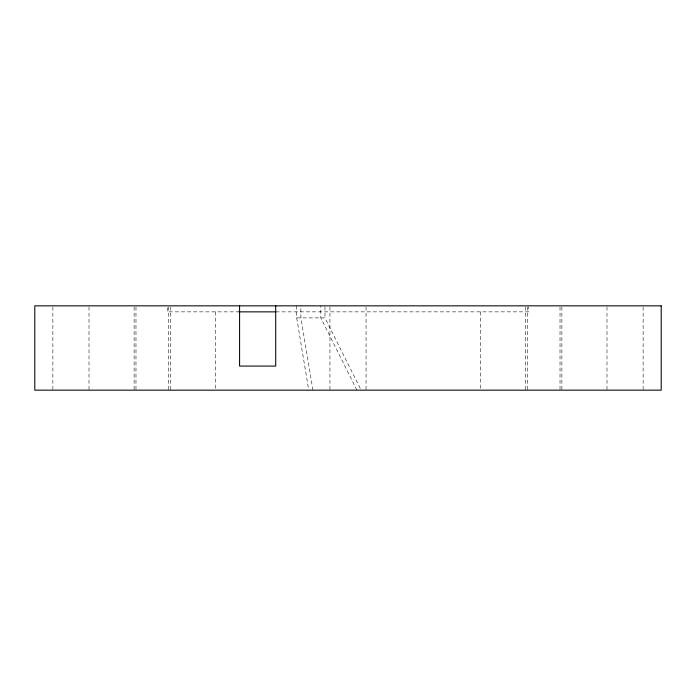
<?xml version="1.0" encoding="UTF-8"?>
<svg xmlns="http://www.w3.org/2000/svg" width="696" height="696" viewBox="0 0 696 696"><rect width="100%" height="100%" fill="white"/><g stroke="black" fill="none" stroke-linecap="round" stroke-linejoin="round"><path stroke-width="0.52" stroke-dasharray="3.48 2.61" d="M239.581 311.86L167.31 311.86L167.31 306.84M275.72 311.86L528.69 311.86L528.69 306.84M296.696 305.84L296.696 317.881L324.98 317.881L361.12 390.16M356.926 390.16L320.795 317.881L320.795 305.84M312.939 390.16L300.889 317.881L300.889 305.84M296.696 317.881L308.746 390.16M643.13 306.919L643.13 390.16M606.99 306.919L606.99 390.16M561.872 306.919L561.872 390.16M560.019 306.919L560.019 390.16M527.585 306.919L527.585 390.16M525.741 306.919L525.741 390.16M480.51 311.86L480.51 389.073M366.053 306.919L366.053 390.16M329.947 306.919L329.947 390.16M324.98 306.84L324.98 317.881M215.49 311.86L215.49 389.073M170.259 306.919L170.259 390.16M168.415 306.919L168.415 390.16M135.981 306.919L135.981 390.16M134.128 306.919L134.128 390.16M89.01 306.919L89.01 390.16M52.87 306.919L52.87 390.16"/><path stroke-width="1.04" d="M238.789 311.86L275.72 311.86M275.72 305.84L275.72 366.07L239.581 366.07L239.581 305.84M661.2 305.84L34.8 305.84L34.8 390.16L661.2 390.16L661.2 305.84"/></g></svg>
